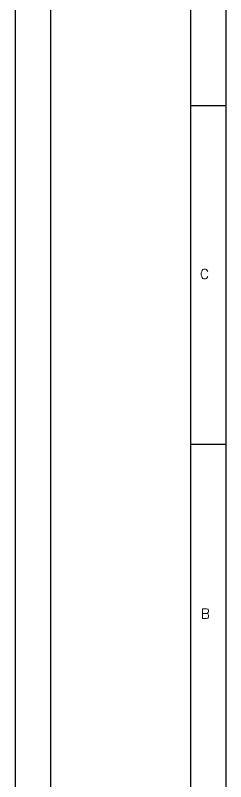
# Model space of a CAD drawing. Header units: millimetres. Extents: x -3092155 to 4513934, y -12317808 to 1850003.
# Drawn here: x -484173 to -475690, y -5588438 to -5557561 of the extents above; entities that cross this region are included whole.
import ezdxf
from ezdxf.enums import TextEntityAlignment as Align

# ---------------------------------------------------------------- set-up
doc = ezdxf.new("R2010")
doc.units = ezdxf.units.MM
doc.header["$LTSCALE"] = 2
doc.header["$MEASUREMENT"] = 0
doc.linetypes.add('HIDDEN', pattern=[0.375, 0.25, -0.125])
doc.layers.add('formate', color=7, linetype='Continuous')
doc.layers.add('PROJ', color=251, linetype='HIDDEN', lineweight=5)
doc.styles.add('5555', font='romans.shx', dxfattribs={"height": 125})

# ---------------------------------------------------------------- blocks, each defined once
blk = doc.blocks.new('sdfs')
at = {"layer": 'formate', "color": 0}
for p, q in [((-2862742, -7666596), (-2862742, -7758881)), ((-2861643, -7667695), (-2861643, -7757783)), ((-2857250, -7667695), (-2857250, -7757783)), ((-2856152, -7668793), (-2856152, -7756684)), ((-2857250, -7726155), (-2856152, -7726155)), ((-2857250, -7736760), (-2856152, -7736760))]:
    blk.add_line(p, q, dxfattribs=at)
at = {"layer": 'formate', "color": 0, "style": '5555'}
for s, p in [('C', (-2856816, -7731588)), ('B', (-2856787, -7742218))]:
    blk.add_text(s, height=311, dxfattribs=at).set_placement(p, align=Align.CENTER)
blk = doc.blocks.new('ejj')
at = {"layer": 'formate', "xscale": 1.287321868643671, "yscale": 1.287321868131411, "zscale": 1.287321868654578}
blk.add_blockref('sdfs', (3864032, 4320219), dxfattribs=at)

msp = doc.modelspace()

# ---------------------------------------------------------------- block references
at = {"layer": 'PROJ'}
msp.add_blockref('ejj', (-662935.4, 64638.9), dxfattribs=at)

doc.saveas('drawing.dxf')
